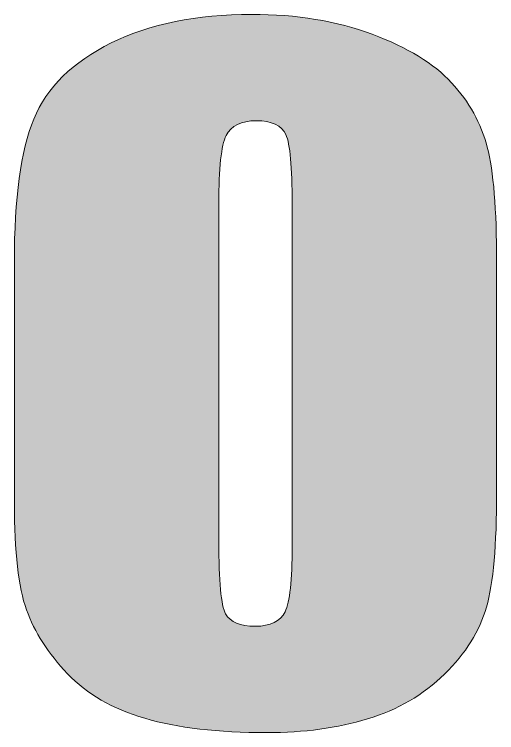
# Model space of a CAD drawing. Extents: x 530 to 1470, y -1180 to -819.
# Drawn here: x 1227.3 to 1469.8, y -1180.4 to -819.3 of the extents above; entities that cross this region are included whole.
import ezdxf

# ---------------------------------------------------------------- set-up
doc = ezdxf.new("R2010")
doc.units = 0
doc.header["$MEASUREMENT"] = 0
doc.layers.add('katman 1', color=7, linetype='Continuous')

# ---------------------------------------------------------------- blocks, each defined once
blk = doc.blocks.new('block 2')
at = {"layer": 'katman 1', "true_color": 0x3fe900}
h = blk.add_hatch(color=80, dxfattribs=at)
h.dxf.hatch_style = 2
edge = h.paths.add_edge_path()
edge.add_spline(control_points=[(1469.83, -943.65), (1469.83, -943.65), (1469.83, -1059.66), (1469.83, -1059.66), (1469.83, -1086.01), (1468.13, -1105.2), (1464.74, -1117.23), (1461.34, -1129.26), (1454.3, -1140.51), (1443.61, -1150.96), (1432.93, -1161.42), (1420.03, -1168.94), (1404.93, -1173.52), (1389.83, -1178.1), (1372.94, -1180.39), (1354.28, -1180.39), (1329.68, -1180.39), (1309.23, -1177.99), (1292.94, -1173.2), (1276.66, -1168.4), (1263.68, -1160.92), (1254, -1150.75), (1244.33, -1140.58), (1237.46, -1129.87), (1233.39, -1118.63), (1229.32, -1107.39), (1227.28, -1089.52), (1227.28, -1065.03), (1227.28, -1065.03), (1227.28, -943.65), (1227.28, -943.65), (1227.28, -911.72), (1230.55, -887.8), (1237.08, -871.9), (1243.61, -856), (1256.59, -843.26), (1276.02, -833.66), (1295.45, -824.07), (1318.99, -819.27), (1346.65, -819.27), (1369.21, -819.27), (1389.4, -822.6), (1407.22, -829.26), (1425.04, -835.91), (1438.35, -844.04), (1447.18, -853.64), (1456, -863.23), (1461.98, -874.05), (1465.12, -886.08), (1468.26, -898.11), (1469.83, -917.3), (1469.83, -943.65)], knot_values=[0, 0, 0, 0, 1, 1, 1, 2, 2, 2, 3, 3, 3, 4, 4, 4, 5, 5, 5, 6, 6, 6, 7, 7, 7, 8, 8, 8, 9, 9, 9, 10, 10, 10, 11, 11, 11, 12, 12, 12, 13, 13, 13, 14, 14, 14, 15, 15, 15, 16, 16, 16, 17, 17, 17, 17], degree=3, periodic=1)
edge = h.paths.add_edge_path()
edge.add_spline(control_points=[(1367.01, -914.44), (1367.01, -895.96), (1365.95, -884.4), (1363.83, -879.74), (1361.7, -875.09), (1356.74, -872.76), (1348.94, -872.76), (1341.3, -872.76), (1336.25, -875.23), (1333.79, -880.17), (1331.33, -885.11), (1330.1, -896.53), (1330.1, -914.44), (1330.1, -914.44), (1330.1, -1084.15), (1330.1, -1084.15), (1330.1, -1104.34), (1331.25, -1116.52), (1333.54, -1120.67), (1335.83, -1124.83), (1340.79, -1126.9), (1348.43, -1126.9), (1356.06, -1126.9), (1361.07, -1124.47), (1363.44, -1119.6), (1365.82, -1114.73), (1367.01, -1103.77), (1367.01, -1086.73), (1367.01, -1086.73), (1367.01, -914.44), (1367.01, -914.44)], knot_values=[0, 0, 0, 0, 1, 1, 1, 2, 2, 2, 3, 3, 3, 4, 4, 4, 5, 5, 5, 6, 6, 6, 7, 7, 7, 8, 8, 8, 9, 9, 9, 10, 10, 10, 10], degree=3, periodic=1)
at = {"layer": 'katman 1', "lineweight": 0}
for points, knots in [([(1469.83, -943.65), (1469.83, -943.65), (1469.83, -1059.66), (1469.83, -1059.66), (1469.83, -1086.01), (1468.13, -1105.2), (1464.74, -1117.23), (1461.34, -1129.26), (1454.3, -1140.51), (1443.61, -1150.96), (1432.93, -1161.42), (1420.03, -1168.94), (1404.93, -1173.52), (1389.83, -1178.1), (1372.94, -1180.39), (1354.28, -1180.39), (1329.68, -1180.39), (1309.23, -1177.99), (1292.94, -1173.2), (1276.66, -1168.4), (1263.68, -1160.92), (1254, -1150.75), (1244.33, -1140.58), (1237.46, -1129.87), (1233.39, -1118.63), (1229.32, -1107.39), (1227.28, -1089.52), (1227.28, -1065.03), (1227.28, -1065.03), (1227.28, -943.65), (1227.28, -943.65), (1227.28, -911.72), (1230.55, -887.8), (1237.08, -871.9), (1243.61, -856), (1256.59, -843.26), (1276.02, -833.66), (1295.45, -824.07), (1318.99, -819.27), (1346.65, -819.27), (1369.21, -819.27), (1389.4, -822.6), (1407.22, -829.26), (1425.04, -835.91), (1438.35, -844.04), (1447.18, -853.64), (1456, -863.23), (1461.98, -874.05), (1465.12, -886.08), (1468.26, -898.11), (1469.83, -917.3), (1469.83, -943.65)], [0, 0, 0, 0, 1, 1, 1, 2, 2, 2, 3, 3, 3, 4, 4, 4, 5, 5, 5, 6, 6, 6, 7, 7, 7, 8, 8, 8, 9, 9, 9, 10, 10, 10, 11, 11, 11, 12, 12, 12, 13, 13, 13, 14, 14, 14, 15, 15, 15, 16, 16, 16, 17, 17, 17, 17]), ([(1367.01, -914.44), (1367.01, -895.96), (1365.95, -884.4), (1363.83, -879.74), (1361.7, -875.09), (1356.74, -872.76), (1348.94, -872.76), (1341.3, -872.76), (1336.25, -875.23), (1333.79, -880.17), (1331.33, -885.11), (1330.1, -896.53), (1330.1, -914.44), (1330.1, -914.44), (1330.1, -1084.15), (1330.1, -1084.15), (1330.1, -1104.34), (1331.25, -1116.52), (1333.54, -1120.67), (1335.83, -1124.83), (1340.79, -1126.9), (1348.43, -1126.9), (1356.06, -1126.9), (1361.07, -1124.47), (1363.44, -1119.6), (1365.82, -1114.73), (1367.01, -1103.77), (1367.01, -1086.73), (1367.01, -1086.73), (1367.01, -914.44), (1367.01, -914.44)], [0, 0, 0, 0, 1, 1, 1, 2, 2, 2, 3, 3, 3, 4, 4, 4, 5, 5, 5, 6, 6, 6, 7, 7, 7, 8, 8, 8, 9, 9, 9, 10, 10, 10, 10])]:
    blk.add_open_spline(points, degree=3, knots=knots, dxfattribs=at)

msp = doc.modelspace()

# ---------------------------------------------------------------- block references
at = {"layer": 'katman 1'}
msp.add_blockref('block 2', (0, 0), dxfattribs=at)

doc.saveas('drawing.dxf')
